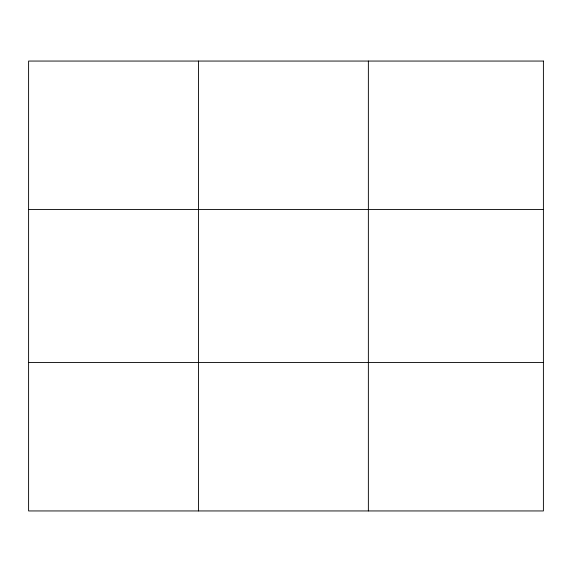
<?xml version="1.0" encoding="UTF-8"?>
<svg xmlns="http://www.w3.org/2000/svg" width="572" height="572" viewBox="0 0 572 572"><rect width="100%" height="100%" fill="white"/><g stroke="black" fill="none" stroke-linecap="round" stroke-linejoin="round"><path stroke-width="0.86" d="M198.484 61.054L198.484 510.946M368.368 61.054L368.368 510.946M28.6 209.516L543.4 209.516M28.6 362.484L543.4 362.484M543.4 61.054L543.4 510.946L28.6 510.946L28.6 61.054L543.4 61.054"/></g></svg>
